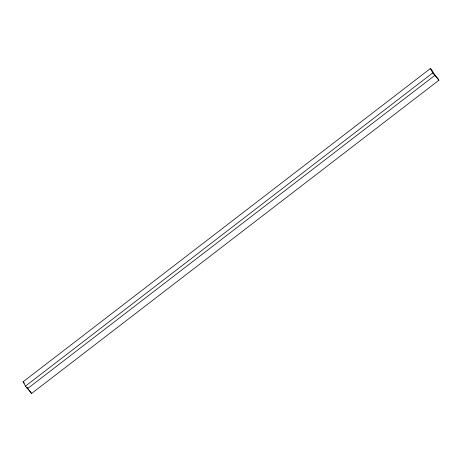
<?xml version="1.0" encoding="UTF-8"?>
<svg xmlns="http://www.w3.org/2000/svg" width="462" height="462" viewBox="0 0 462 462"><rect width="100%" height="100%" fill="white"/><g stroke="black" fill="none" stroke-linecap="round" stroke-linejoin="round"><path stroke-width="0.69" d="M23.106 381.774L430.417 68.52L432.519 71.009L434.817 75.41L27.501 388.646L26.721 387.15L28.534 389.299M434.037 73.914L438.12 78.742L438.9 80.238L31.583 393.48L25.398 386.157L432.715 72.921L430.417 68.52M432.715 72.921L438.9 80.238M24.359 383.252L23.1 381.762L25.398 386.157M29.441 390.373L31.583 393.48"/></g></svg>
